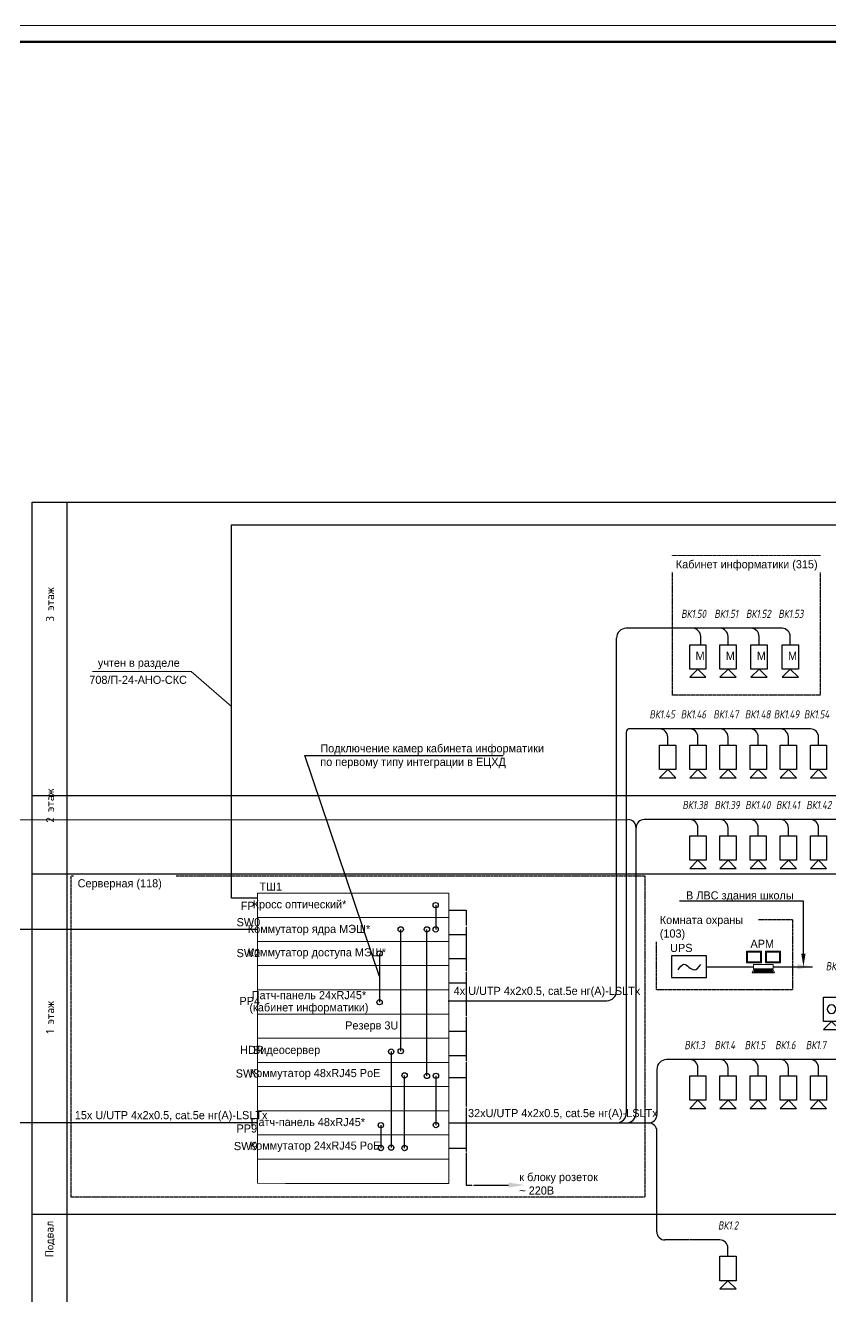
# Model space of a CAD drawing. Header units: millimetres. Extents: x -495897 to 1376592, y -28539 to 470976.
# Drawn here: x 387531 to 412266, y 360347 to 399378 of the extents above; entities that cross this region are included whole.
import ezdxf
from ezdxf import colors
from ezdxf.entities.mleader import LeaderData, LeaderLine
from ezdxf.enums import TextEntityAlignment as Align
from ezdxf.math import Vec2, Vec3

# ---------------------------------------------------------------- set-up
doc = ezdxf.new("R2010")
doc.units = ezdxf.units.MM
doc.set_wipeout_variables(frame=1)
doc.linetypes.add('HIDDEN', pattern=[0.375, 0.25, -0.125])
doc.linetypes.add('штрихпунктирная', pattern=[1, 0.5, -0.25, 0, -0.25])
for name, color, linetype, lineweight in [('__ФОРМАТ', 7, 'Continuous', 40), ('_SOT_SH-OBORUD', 5, 'Continuous', 18), ('E-Данные-G', 140, 'Continuous', 35), ('RC-Видеонаблюдение', 5, 'Continuous', 30), ('RC-Выноски', 7, 'Continuous', 0), ('RC-Линии_связи-Адресные', 5, 'Continuous', 30), ('RC-Линии_связи-Питание_12-24В', 3, 'Continuous', 30), ('лс', 5, 'Continuous', 30)]:
    doc.layers.add(name, color=color, linetype=linetype, lineweight=lineweight)
for name, color, linetype in [('PDF _5-СОТ Оборудование', 1, 'Continuous'), ('PDF _Текст', 7, 'Continuous'), ('RC-Позиционные_обозначения', 7, 'Continuous'), ('RC-Таблицы', 7, 'Continuous'), ('СОТ', 7, 'Continuous'), ('Стены', 194, 'Continuous'), ('флажки', 7, 'Continuous'), ('ШТАМП', 2, 'Continuous')]:
    doc.layers.add(name, color=color, linetype=linetype)
doc.layers.add('PDF _СОТ', color=7, linetype='Continuous', true_color=0xb82d00)
doc.layers.add('Границы листа', color=7, linetype='Continuous', lineweight=0, plot=False)
doc.styles.add('ICOCPEUR', font='isocpeur.ttf', dxfattribs={"height": 250})
doc.styles.add('Mipgost', font='', dxfattribs={"height": 500})
doc.styles.add('Mipgost_5', font='', dxfattribs={"height": 250})
doc.styles.add('RubezhCAD', font='', dxfattribs={"oblique": 10})
doc.styles.get("Standard").update_dxf_attribs({"font": ''})
doc.styles.get('Mipgost').set_extended_font_data('Mipgost')
doc.styles.get('Mipgost_5').set_extended_font_data('Mipgost')
doc.styles.get('RubezhCAD').set_extended_font_data('GOST type A')
doc.styles.get('Standard').set_extended_font_data('GOST type B')

# ---------------------------------------------------------------- blocks, each defined once
blk = doc.blocks.new('*U992')
at = {"lineweight": -2}
blk.add_lwpolyline([(20, 5), (836, 5), (836, 589), (20, 589)], close=True, dxfattribs=at)
at = {"layer": 'Границы листа'}
blk.add_lwpolyline([(841, 0), (0, 0), (0, 594), (841, 594)], close=True, dxfattribs=at)
at = {"lineweight": 13, "oblique": 10, "flags": 8}
blk.add_attdef('ФОРМАТ', (801.94, 1.12), '', height=3, dxfattribs=at)
blk = doc.blocks.new('PC 2 mon')
for p, q in [((-5.37, -4.25), (5.37, -4.25)), ((-5.21, -3.81), (5.21, -3.81)), ((-5.01, -3.37), (5.01, -3.37))]:
    blk.add_line(p, q)
for points in [[(-9.25, 7.35), (-1.01, 7.35), (-1.01, 0.9), (-9.25, 0.9)], [(1.13, 7.35), (9.37, 7.35), (9.37, 0.9), (1.13, 0.9)], [(-8.61, 6.7), (-1.66, 6.7), (-1.66, 1.54), (-8.61, 1.54)], [(-5.41, 0), (5.41, 0), (5.41, -2.42), (-5.41, -2.42)], [(1.77, 6.7), (8.72, 6.7), (8.72, 1.54), (1.77, 1.54)], [(-5.41, -2.97), (5.41, -2.97), (6.08, -4.57), (-6.08, -4.57)]]:
    blk.add_lwpolyline(points, close=True)
blk = doc.blocks.new('RC-UGO-CAM-01')
at = {"color": 1}
blk.add_wipeout([(3.74, 0), (6.24, 2.5), (6.24, -2.5)], dxfattribs=at)
blk.add_line((6.24, 2.5), (6.24, -2.5), dxfattribs=at)
blk.add_wipeout([(-3.74, -2.5), (-3.74, 2.5), (3.74, 2.5), (3.74, -2.5)], dxfattribs=at)
for q in [(6.24, 2.5), (6.24, -2.5)]:
    blk.add_line((3.74, 0), q, dxfattribs=at)
blk.add_lwpolyline([(3.74, -2.5), (3.74, 2.5), (-3.74, 2.5), (-3.74, -2.5), (3.74, -2.5)], close=True, dxfattribs=at)
blk.add_attdef('PSTN', text='', height=2.5).set_placement((4.63, 3.28), align=Align.BOTTOM_LEFT)
blk = doc.blocks.new('RC-UGO-CAM-02')
at = {"color": 1}
blk.add_line((6.24, 2.5), (6.24, -2.5), dxfattribs=at)
blk.add_wipeout([(-3.74, -2.5), (-3.74, 2.5), (3.74, 2.5), (3.74, -2.5)], dxfattribs=at)
for q in [(6.24, 2.5), (6.24, -2.5)]:
    blk.add_line((3.74, 0), q, dxfattribs=at)
blk.add_lwpolyline([(3.74, -2.5), (3.74, 2.5), (-3.74, 2.5), (-3.74, -2.5), (3.74, -2.5)], close=True, dxfattribs=at)
blk.add_circle((0, 0), 1.33, dxfattribs=at)
blk.add_attdef('PSTN', text='', height=2.5).set_placement((4.63, 3.28), align=Align.BOTTOM_LEFT)

msp = doc.modelspace()

# ---------------------------------------------------------------- linework, layer by layer
at = {"color": 3, "transparency": 33554687}
msp.add_spline([(407581.367, 370383.472), (407762.157, 370549.683), (408073.12, 370376.245), (408278.915, 370538.843)], degree=3, dxfattribs=at)
at = {"layer": 'PDF _5-СОТ Оборудование', "color": 18, "true_color": 0x000000}
for p, q in [((399061.187, 367881.837), (399061.187, 371621.812)), ((399865.963, 367121.469), (399865.119, 371621.812))]:
    msp.add_line(p, q, dxfattribs=at)
at = {"layer": 'PDF _5-СОТ Оборудование', "color": 6}
msp.add_line((399179.806, 364906.784), (399179.806, 367138.142), dxfattribs=at)
at = {"layer": 'PDF _5-СОТ Оборудование', "color": 7, "linetype": 'Continuous', "lineweight": 0}
for points in [[(400534.662, 372734.024), (394664.529, 372734.024)], [(400534.662, 372734.024), (400534.662, 366048.3), (394664.529, 366048.3), (394664.529, 372734.024)], [(400534.662, 371991.048), (394664.529, 371991.048)], [(400534.662, 371250.189), (394664.529, 371250.189)], [(400534.662, 370509.33), (394664.529, 370509.33)], [(400534.662, 369766.354), (394664.529, 369766.354)], [(400534.662, 369023.378), (394664.529, 369023.378)], [(400534.662, 368280.403), (394664.529, 368280.403)], [(400534.662, 367535.31), (400534.662, 363821.49), (394664.529, 363824.724), (394664.529, 367538.545)], [(400534.662, 367535.31), (394664.529, 367535.31)], [(400534.662, 366793.393), (394664.529, 366793.393)], [(400534.662, 366049.359), (394664.529, 366049.359)], [(400534.662, 365309.558), (394664.529, 365309.558)], [(400534.662, 364565.524), (394664.529, 364565.524)], [(400534.662, 363821.49), (395524.338, 363821.49)]]:
    msp.add_lwpolyline(points, dxfattribs=at)
at = {"layer": 'PDF _СОТ', "color": 1, "linetype": 'штрихпунктирная', "lineweight": 25, "ltscale": 4}
for p, q in [((400534.662, 372207.606), (401072.299, 372207.606)), ((401072.299, 372207.606), (401072.299, 363771.985)), ((400534.662, 371464.63), (401072.299, 371464.63)), ((400534.662, 370723.771), (401072.299, 370723.771)), ((400534.662, 369982.912), (401072.299, 369982.912)), ((400534.662, 368495.902), (401072.299, 368495.902)), ((400534.662, 367752.926), (401072.299, 367752.926)), ((400534.662, 367074.789), (401072.299, 367074.789)), ((400534.662, 364909.254), (401072.299, 364909.254)), ((401072.299, 363771.985), (402374.057, 363771.985))]:
    msp.add_line(p, q, dxfattribs=at)
at = {"layer": 'PDF _СОТ', "color": 0, "lineweight": 0}
msp.add_lwpolyline([(393860.523, 378465.87), (392620.254, 379538.156), (389594.997, 379538.156)], dxfattribs=at)
at = {"layer": 'PDF _СОТ', "color": 6, "lineweight": 25}
msp.add_lwpolyline([(400135.373, 372363.317), (400134.843, 371621.812)], dxfattribs=at)
at = {"layer": 'PDF _СОТ', "color": 0, "lineweight": 25}
for points in [[(398413.287, 370881.842), (398412.574, 369385.771)], [(398768.484, 367870.137), (398768.484, 364922.144)], [(400144.532, 367123.901), (400143.474, 365612.529)], [(398451.03, 365609.557), (398451.03, 364906.582)]]:
    msp.add_lwpolyline(points, dxfattribs=at)
at = {"layer": 'PDF _СОТ', "color": 6, "lineweight": 25}
for centre in [(400134.314, 372364.376), (400134.843, 371621.812), (399179.806, 367138.142), (399179.806, 364906.784)]:
    msp.add_circle(centre, 81.492, dxfattribs=at)
at = {"layer": 'PDF _СОТ', "color": 18, "lineweight": 25, "true_color": 0x000000}
for centre in [(399061.187, 371621.812), (399865.119, 371621.812), (399061.187, 367881.837), (399865.963, 367121.469)]:
    msp.add_circle(centre, 81.492, dxfattribs=at)
at = {"layer": 'PDF _СОТ', "color": 0, "lineweight": 25}
for centre in [(398413.287, 370881.842), (398412.574, 369385.771), (398768.484, 367870.137), (400143.474, 367124.96), (398451.03, 365609.557), (400143.474, 365612.529), (398451.03, 364906.582), (398768.484, 364922.144)]:
    msp.add_circle(centre, 81.492, dxfattribs=at)
at = {"layer": 'PDF _СОТ', "color": 5, "transparency": 33554559}
msp.add_solid([(411244.221, 370549.748), (411739.524, 370475.664), (411244.221, 370401.581)], dxfattribs=at)
at = {"layer": 'PDF _СОТ', "color": 1, "transparency": 33554559}
msp.add_solid([(402374.057, 363846.069), (402869.36, 363771.985), (402374.057, 363697.901)], dxfattribs=at)
at = {"layer": 'PDF _Текст'}
for p, q in [((398412.95, 370174.996), (396117.689, 376961.786)), ((396117.689, 376961.786), (402207.341, 376961.786))]:
    msp.add_line(p, q, dxfattribs=at)
at = {"layer": 'RC-Линии_связи-Адресные', "color": 32, "true_color": 0xcd6928}
for p, q in [((393860.523, 372578.762), (393860.523, 384041.357)), ((393860.523, 384041.357), (414469.785, 384041.357)), ((394664.529, 372578.762), (393860.523, 372578.762))]:
    msp.add_line(p, q, dxfattribs=at)
at = {"layer": 'RC-Линии_связи-Адресные'}
for p, q in [((405690.062, 369731.043), (405690.062, 380565.849)), ((406291.284, 365978.4), (406291.284, 374744.742)), ((400514.123, 369431.043), (405390.062, 369431.043)), ((400534.662, 365678.4), (406678.797, 365678.4))]:
    msp.add_line(p, q, dxfattribs=at)
at = {"layer": 'RC-Линии_связи-Адресные', "color": 5}
for p, q in [((408026.376, 380865.865), (405990.055, 380865.849)), ((408865.177, 380865.894), (407909.494, 380865.871)), ((408276.376, 380364.019), (408276.376, 380615.865)), ((409820.861, 380865.917), (408865.177, 380865.894)), ((409115.177, 380364.048), (409115.177, 380615.894)), ((410776.545, 380865.94), (409820.861, 380865.917)), ((410070.861, 380364.071), (410070.861, 380615.917)), ((411026.545, 380364.094), (411026.545, 380615.94)), ((405991.252, 377678.382), (405991.284, 365978.4)), ((407012.89, 377778.94), (406057.206, 377778.917)), ((407938.935, 377778.388), (406091.252, 377778.382)), ((407262.89, 377277.094), (407262.89, 377528.94)), ((408865.695, 377778.112), (407910.011, 377778.089)), ((408188.935, 377276.541), (408188.935, 377528.388)), ((409792.037, 377778.267), (408836.353, 377778.244)), ((409115.695, 377276.265), (409115.695, 377528.112)), ((410718.825, 377777.56), (409763.141, 377777.537)), ((410042.037, 377276.421), (410042.037, 377528.267)), ((411645.139, 377778.467), (410689.455, 377778.443)), ((410968.825, 377275.713), (410968.825, 377527.56)), ((411895.139, 377276.62), (411895.139, 377528.467)), ((386472.272, 374987.228), (406041.377, 374994.742)), ((408865.695, 374994.562), (406541.191, 374994.742)), ((407939.158, 374994.562), (407426.459, 374994.617)), ((408189.158, 374492.716), (408189.158, 374744.562)), ((409792.037, 374994.718), (408836.353, 374994.695)), ((409115.695, 374492.716), (409115.695, 374744.562)), ((410718.825, 374994.01), (409763.141, 374993.987)), ((410042.037, 374492.871), (410042.037, 374744.718)), ((411645.139, 374994.917), (410689.455, 374994.894)), ((410968.825, 374492.164), (410968.825, 374744.01)), ((412571.899, 374994.641), (411616.216, 374994.618)), ((411895.139, 374493.071), (411895.139, 374744.917)), ((406928.797, 367323.573), (406928.797, 365928.4)), ((407938.935, 367623.59), (407228.789, 367623.573)), ((408865.472, 367623.59), (407363.231, 367623.576)), ((408188.935, 367121.743), (408188.935, 367373.59)), ((409792.009, 367623.611), (408781.843, 367623.611)), ((409115.472, 367121.743), (409115.472, 367373.59)), ((410718.546, 367623.632), (409708.381, 367623.632)), ((410042.009, 367121.765), (410042.009, 367373.611)), ((411645.084, 367623.632), (410634.918, 367623.632)), ((410968.546, 367121.786), (410968.546, 367373.632)), ((412571.649, 367623.661), (411561.483, 367623.661)), ((411895.084, 367121.786), (411895.084, 367373.632)), ((394664.529, 365681.634), (387159.014, 365681.634)), ((406928.797, 362444.028), (406928.797, 365428.4)), ((406928.797, 362335.386), (406928.797, 362552.669)), ((406928.797, 362335.386), (406928.797, 362552.669)), ((407937.192, 362085.907), (407178.969, 362085.386)), ((408863.058, 362086.304), (407953.022, 362085.561)), ((409113.058, 361584.457), (409113.058, 361836.304))]:
    msp.add_line(p, q, dxfattribs=at)
for centre, radius, start, end in [((405990.062, 380565.849), 300, 90.0013877, 180), ((408026.376, 380615.865), 250, 0, 90), ((408865.177, 380615.894), 250, 0, 90), ((409820.861, 380615.917), 250, 0, 90), ((410776.545, 380615.94), 250, 0, 90), ((406091.252, 377678.382), 100, 90.0001807, 180.0001608), ((407012.89, 377528.94), 250, 0, 90), ((407938.935, 377528.388), 250, 0, 90), ((408865.695, 377528.112), 250, 0, 90), ((409792.037, 377528.267), 250, 0, 90), ((410718.825, 377527.56), 250, 0, 90), ((411645.139, 377528.467), 250, 0, 90), ((406041.284, 374744.742), 250, 0, 89.978692), ((406541.284, 374744.742), 250, 90.021308, 180), ((407939.158, 374744.562), 250, 0, 90), ((408865.695, 374744.562), 250, 0, 90), ((409792.037, 374744.718), 250, 0, 90), ((410718.825, 374744.01), 250, 0, 90), ((411645.139, 374744.917), 250, 0, 90), ((407228.797, 367323.573), 300, 90.0013877, 180), ((407938.935, 367373.59), 250, 0, 90), ((408865.472, 367373.59), 250, 0, 90), ((409792.009, 367373.611), 250, 0, 90), ((410718.546, 367373.632), 250, 0, 90), ((411645.084, 367373.632), 250, 0, 90), ((406678.797, 365928.4), 250, 270, 0), ((406678.797, 365428.4), 250, 0, 90), ((407178.797, 362335.386), 250, 180, 270.0394176), ((408863.058, 361836.304), 250, 0, 90)]:
    msp.add_arc(centre, radius, start, end, dxfattribs=at)
at = {"layer": 'RC-Линии_связи-Адресные'}
for centre, end in [((405390.062, 369731.043), 0), ((405691.283, 365978.4), 0.0001807), ((405991.284, 365978.4), 0)]:
    msp.add_arc(centre, 300, 270, end, dxfattribs=at)
at = {"layer": 'RC-Линии_связи-Питание_12-24В', "color": 1, "ltscale": 100}
msp.add_line((408450.985, 370475.664), (409897.806, 370475.664), dxfattribs=at)
at = {"layer": 'RC-Таблицы', "ltscale": 0.01}
for p, q in [((387734.474, 359048.949), (387734.474, 384740.031)), ((387734.474, 384740.031), (426760.084, 384740.031)), ((388800.035, 384740.031), (388800.035, 359048.949)), ((387734.474, 375731.821), (426760.084, 375731.821)), ((387734.474, 373322.735), (426760.084, 373322.735)), ((387734.474, 362880.152), (426760.084, 362880.152))]:
    msp.add_line(p, q, dxfattribs=at)
at = {"layer": 'лс', "color": 3, "ltscale": 100, "transparency": 33554687}
msp.add_lwpolyline([(407380.702, 370141.093), (408450.985, 370141.093), (408450.985, 370810.235), (407380.702, 370810.235)], close=True, dxfattribs=at)
at = {"layer": 'лс', "color": 5}
msp.add_lwpolyline([(410506.564, 370475.664), (411712.03, 370475.664)], dxfattribs=at)
at = {"layer": 'Стены', "color": 5, "linetype": 'HIDDEN', "ltscale": 10}
for points in [[(407415.062, 383099.052), (411946.581, 383099.052), (411946.581, 378817.631), (407415.062, 378817.631)], [(388937.523, 373263.432), (406557.951, 373263.432), (406557.951, 363395.805), (388937.523, 363395.805)], [(406921.013, 371930.481), (411092.768, 371930.481), (411092.768, 369765.401), (406921.013, 369765.401)]]:
    msp.add_lwpolyline(points, close=True, dxfattribs=at)

# ---------------------------------------------------------------- block references
at = {"layer": '__ФОРМАТ', "lineweight": 60, "xscale": 99.9999999999996, "yscale": 99.9999999999996, "zscale": 99.9999999999996}
msp.add_blockref('*U992', (357025.265, 339977.767), dxfattribs=at)
at = {"layer": '_SOT_SH-OBORUD', "lineweight": 13, "transparency": 33554687, "xscale": 56.25, "yscale": 56.25, "zscale": 56.25}
msp.add_blockref('PC 2 mon', (410202.185, 370543.658), dxfattribs=at)

# ---------------------------------------------------------------- texts
at = {"layer": 'PDF _Текст', "char_height": 250, "style": 'Mipgost_5'}
for s, insert, attachment_point in [('учтен в разделе', (392271.3, 379609.007), 9), ('708/П-24-АНО-СКС', (392493.253, 379156.511), 9), ('Подключение камер кабинета информатики\\Pпо первому типу интеграции в ЕЦХД', (396592.281, 376564.656), 7), ('4x U/UTP 4x2x0.5, cat.5e нг(А)-LSLTx', (400687.38, 369533.699), 7), ('32xU/UTP 4x2x0.5, cat.5e нг(А)-LSLTx', (401129.411, 365781.056), 7), ('15x U/UTP 4x2x0.5, cat.5e нг(А)-LSLTx', (389048.715, 365718.419), 7), ('к блоку розеток', (402704.259, 363817.486), 7), ('~ 220В', (402704.259, 363475.65), 7)]:
    msp.add_mtext(s, dxfattribs=dict(at, insert=insert, attachment_point=attachment_point))
at = {"layer": 'PDF _Текст', "linetype": 'Continuous', "lineweight": 20, "char_height": 250, "attachment_point": 2, "style": 'Mipgost_5'}
for s, insert, width, line_spacing_factor in [('Кросс оптический*', (395952.151, 372518.264), 4723.74559, 0.899144), ('Коммутатор ядра МЭШ*', (396243.737, 371760.946), 4924.75604, 0.960103), ('Коммутатор доступа МЭШ*', (396483.466, 371042.287), 4924.75604, 0.960103), ('{\\C0;Патч-панель 24хRJ45*\\P(кабинет информатики)}', (396242.068, 369728.056), 4497.60884, 0.899144), ('{\\C0;Резерв 3U}', (398171.043, 368799.109), 6691.65489, 0.7), ('{\\C0;Видеосервер}', (395556.473, 368045.346), 4759.67567, 0.899144), ('Коммутатор 48хRJ45 PoE', (396430.831, 367336.559), 4924.75604, 0.960103), ('{\\C0;Патч-панель 48хRJ45*}', (396206.692, 365831.843), 4497.60884, 0.899144), ('Коммутатор 24хRJ45 PoE', (396430.831, 365108.69), 4924.75604, 0.960103)]:
    msp.add_mtext(s, dxfattribs=dict(at, insert=insert, width=width, line_spacing_factor=line_spacing_factor))
at = {"layer": 'СОТ', "color": 0, "char_height": 250, "width": 2457.95894, "attachment_point": 4, "style": 'Mipgost_5'}
for s, insert in [('ТШ1', (394718.951, 372935.568)), ('FP', (394144.192, 372345.857)), ('SW0', (394018.744, 371840.524)), ('SW2', (394018.744, 370893.197)), ('HDR', (394129.24, 367921.931)), ('SW8', (393992.939, 367195.982)), ('SW9', (393936.148, 364967.055))]:
    msp.add_mtext(s, dxfattribs=dict(at, insert=insert))
at = {"layer": 'СОТ', "char_height": 250, "width": 2457.95894, "attachment_point": 4, "style": 'Mipgost_5'}
for s, insert in [('PP4', (394107.779, 369424.816)), ('PP9', (394018.215, 365506.89))]:
    msp.add_mtext(s, dxfattribs=dict(at, insert=insert))
at = {"layer": 'ШТАМП', "color": 0, "lineweight": 30, "char_height": 250, "width": 3357.12654, "attachment_point": 5, "rotation": 90, "line_spacing_factor": 0.85}
for s, insert in [('{\\fISOCPEUR|b0|i0|c204|p34;3 этаж}', (388288.765, 381595.046)), ('{\\fISOCPEUR|b0|i0|c204|p34;2 этаж}', (388288.765, 375419.116)), ('{\\fISOCPEUR|b0|i0|c204|p34;1 этаж}', (388288.765, 368918.48)), ('{\\fISOCPEUR|b0|i0|c204|p34;Подвал}', (388290.317, 362114.436))]:
    msp.add_mtext(s, dxfattribs=dict(at, insert=insert))

# ---------------------------------------------------------------- next in the draw order: block references
at = {"layer": 'RC-Видеонаблюдение'}
ref = msp.add_blockref('RC-UGO-CAM-01', (408188.935, 379989.642), dxfattribs=dict(at, xscale=-100, yscale=100, zscale=100, rotation=90))
ref.add_attrib('PSTN', 'ВК1.50', (407675.233, 381186.037), dxfattribs={"layer": 'RC-Позиционные_обозначения', "height": 250, "style": 'RubezhCAD', "oblique": 10})
ref = msp.add_blockref('RC-UGO-CAM-01', (409115.5, 379989.671), dxfattribs=dict(at, xscale=-100, yscale=100, zscale=100, rotation=90))
ref.add_attrib('PSTN', 'ВК1.51', (408695.06, 381186.037), dxfattribs={"layer": 'RC-Позиционные_обозначения', "height": 250, "style": 'RubezhCAD', "oblique": 10})
ref = msp.add_blockref('RC-UGO-CAM-01', (410071.183, 379989.694), dxfattribs=dict(at, xscale=-100, yscale=100, zscale=100, rotation=90))
ref.add_attrib('PSTN', 'ВК1.52', (409665.964, 381186.06), dxfattribs={"layer": 'RC-Позиционные_обозначения', "height": 250, "style": 'RubezhCAD', "oblique": 10})
ref = msp.add_blockref('RC-UGO-CAM-01', (411026.867, 379989.717), dxfattribs=dict(at, xscale=-100, yscale=100, zscale=100, rotation=90))
ref.add_attrib('PSTN', 'ВК1.53', (410661.5, 381186.083), dxfattribs={"layer": 'RC-Позиционные_обозначения', "height": 250, "style": 'RubezhCAD', "oblique": 10})
ref = msp.add_blockref('RC-UGO-CAM-01', (407262.89, 376902.808), dxfattribs=dict(at, xscale=-100, yscale=100, zscale=100, rotation=90))
ref.add_attrib('PSTN', 'ВК1.45', (406702.065, 378099.203), dxfattribs={"layer": 'RC-Позиционные_обозначения', "height": 250, "style": 'RubezhCAD', "oblique": 10})
ref = msp.add_blockref('RC-UGO-CAM-01', (409115.992, 376902.837), dxfattribs=dict(at, xscale=-100, yscale=100, zscale=100, rotation=90))
ref.add_attrib('PSTN', 'ВК1.47', (408665.256, 378099.203), dxfattribs={"layer": 'RC-Позиционные_обозначения', "height": 250, "style": 'RubezhCAD', "oblique": 10})
ref = msp.add_blockref('RC-UGO-CAM-01', (408189.257, 374118.707), dxfattribs=dict(at, xscale=-100, yscale=100, zscale=100, rotation=90))
ref.add_attrib('PSTN', 'ВК1.38', (407714.188, 375315.102), dxfattribs={"layer": 'RC-Позиционные_обозначения', "height": 250, "style": 'RubezhCAD', "oblique": 10})
ref = msp.add_blockref('RC-UGO-CAM-01', (409115.795, 374118.707), dxfattribs=dict(at, xscale=-100, yscale=100, zscale=100, rotation=90))
ref.add_attrib('PSTN', 'ВК1.39', (408700.859, 375315.102), dxfattribs={"layer": 'RC-Позиционные_обозначения', "height": 250, "style": 'RubezhCAD', "oblique": 10})
ref = msp.add_blockref('RC-UGO-CAM-01', (411895.462, 374118.786), dxfattribs=dict(at, xscale=-100, yscale=100, zscale=100, rotation=90))
ref.add_attrib('PSTN', 'ВК1.42', (411519.915, 375315.202), dxfattribs={"layer": 'RC-Позиционные_обозначения', "height": 250, "style": 'RubezhCAD', "oblique": 10})
ref = msp.add_blockref('RC-UGO-CAM-01', (408188.837, 366747.579), dxfattribs=dict(at, xscale=-100, yscale=100, zscale=100, rotation=90))
ref.add_attrib('PSTN', 'ВК1.3', (407775.506, 367944.016), dxfattribs={"layer": 'RC-Позиционные_обозначения', "height": 250, "style": 'RubezhCAD', "oblique": 10})
ref = msp.add_blockref('RC-UGO-CAM-01', (409115.374, 366747.366), dxfattribs=dict(at, xscale=-100, yscale=100, zscale=100, rotation=90))
ref.add_attrib('PSTN', 'ВК1.4', (408702.043, 367943.803), dxfattribs={"layer": 'RC-Позиционные_обозначения', "height": 250, "style": 'RubezhCAD', "oblique": 10})
ref = msp.add_blockref('RC-UGO-CAM-01', (410041.912, 366747.366), dxfattribs=dict(at, xscale=-100, yscale=100, zscale=100, rotation=90))
ref.add_attrib('PSTN', 'ВК1.5', (409626.706, 367943.803), dxfattribs={"layer": 'RC-Позиционные_обозначения', "height": 250, "style": 'RubezhCAD', "oblique": 10})
ref = msp.add_blockref('RC-UGO-CAM-01', (410968.449, 366747.387), dxfattribs=dict(at, xscale=-100, yscale=100, zscale=100, rotation=90))
ref.add_attrib('PSTN', 'ВК1.6', (410563.535, 367943.803), dxfattribs={"layer": 'RC-Позиционные_обозначения', "height": 250, "style": 'RubezhCAD', "oblique": 10})
ref = msp.add_blockref('RC-UGO-CAM-01', (411894.986, 366747.409), dxfattribs=dict(at, xscale=-100, yscale=100, zscale=100, rotation=90))
ref.add_attrib('PSTN', 'ВК1.7', (411504.639, 367943.803), dxfattribs={"layer": 'RC-Позиционные_обозначения', "height": 250, "style": 'RubezhCAD', "oblique": 10})
ref = msp.add_blockref('RC-UGO-CAM-01', (409113.632, 361209.897), dxfattribs=dict(at, xscale=-100, yscale=100, zscale=100, rotation=90))
ref.add_attrib('PSTN', 'ВК1.2', (408807.335, 362406.334), dxfattribs={"layer": 'RC-Позиционные_обозначения', "height": 250, "style": 'RubezhCAD', "oblique": 10})

# ---------------------------------------------------------------- next in the draw order: texts
at = {"layer": 'флажки', "lineweight": 30, "char_height": 250, "attachment_point": 4, "style": 'Mipgost_5', "bg_fill": 2}
for s, insert, width in [('Кабинет информатики (315)', (407513.02, 382795.35), 6619.76532), ('Серверная (118)', (389135.242, 372998.995), 2901.77876), ('Комната охраны (103)', (407018.971, 371666.045), 2901.77876)]:
    msp.add_mtext(s, dxfattribs=dict(at, insert=insert, width=width))

# ---------------------------------------------------------------- next in the draw order: linework, layer by layer
at = {"layer": 'лс', "color": 4}
msp.add_lwpolyline([(394664.529, 371621.683), (369292.836, 371621.683), (369292.836, 371621.683), (369292.836, 374398.494)], dxfattribs=at)

# ---------------------------------------------------------------- next in the draw order: block references
at = {"layer": 'RC-Видеонаблюдение'}
ref = msp.add_blockref('RC-UGO-CAM-01', (408189.427, 376902.808), dxfattribs=dict(at, xscale=-100, yscale=100, zscale=100, rotation=90))
ref.add_attrib('PSTN', 'ВК1.46', (407664.344, 378099.203), dxfattribs={"layer": 'RC-Позиционные_обозначения', "height": 250, "style": 'RubezhCAD', "oblique": 10})
ref = msp.add_blockref('RC-UGO-CAM-01', (410042.557, 376902.866), dxfattribs=dict(at, xscale=-100, yscale=100, zscale=100, rotation=90))
ref.add_attrib('PSTN', 'ВК1.48', (409633.883, 378099.203), dxfattribs={"layer": 'RC-Позиционные_обозначения', "height": 250, "style": 'RubezhCAD', "oblique": 10})
ref = msp.add_blockref('RC-UGO-CAM-01', (410042.36, 374118.736), dxfattribs=dict(at, xscale=-100, yscale=100, zscale=100, rotation=90))
ref.add_attrib('PSTN', 'ВК1.40', (409645.243, 375315.102), dxfattribs={"layer": 'RC-Позиционные_обозначения', "height": 250, "style": 'RubezhCAD', "oblique": 10})

# ---------------------------------------------------------------- next in the draw order: texts
at = {"layer": 'E-Данные-G', "color": 1, "lineweight": 20, "char_height": 250, "attachment_point": 1, "style": 'Mipgost'}
for insert in [(408119.775, 380146.774), (409046.34, 380146.803), (410002.024, 380146.826), (410957.708, 380146.849)]:
    msp.add_mtext('М', dxfattribs=dict(at, insert=insert))
at = {"layer": 'RC-Таблицы', "linetype": 'Continuous', "lineweight": 40, "transparency": 33554687, "char_height": 250, "width": 2400, "attachment_point": 5, "style": 'Mipgost_5'}
for s, insert in [('UPS', (407680.963, 371051.512)), ('АРМ', (410167.604, 371179.745))]:
    msp.add_mtext(s, dxfattribs=dict(at, insert=insert))

# ---------------------------------------------------------------- next in the draw order: leaders
at = {"layer": 'RC-Выноски', "linetype": 'Continuous', "ltscale": 15}
ml = msp.add_multileader_mtext('Standard', dxfattribs=at)
ml.set_content('В ЛВС здания школы', color=256, style='Mipgost_5')
ml.set_leader_properties()
ml.build(insert=Vec2(0, 0))
ml.multileader.update_dxf_attribs({"has_text_frame": 1, "text_left_attachment_type": 6, "text_right_attachment_type": 6, "dogleg_length": 2, "arrow_head_size": 400, "scale": 100})
ctx = ml.context
ctx.base_point, ctx.scale, ctx.char_height, ctx.arrow_head_size, ctx.landing_gap_size, ctx.plane_origin = Vec3(408469.171, 372490.934), 100, 250, 400, 100, Vec3(-116420.439, 333728.374)
ctx.left_attachment, ctx.right_attachment, ctx.text_align_type = 6, 6, 2
notes = []
notes.append((ctx, [(1, (1, 1, 0), (411431.849, 372490.934), (-1, 0), 200, [(0, [(411431.849, 370475.664)], 0, [])])]))
ctx.mtext.insert, ctx.mtext.width, ctx.mtext.alignment, ctx.mtext.flow_direction = Vec3(411131.849, 372790.934), 4609.04485, 3, 5
ml = msp.add_multileader_mtext('Standard', dxfattribs=at)
ml.set_content('Передача данных в ЕЦХД', color=256, style='ICOCPEUR')
ml.set_leader_properties()
ml.build(insert=Vec2(0, 0))
ml.multileader.update_dxf_attribs({"has_text_frame": 1, "text_left_attachment_type": 6, "text_right_attachment_type": 6, "dogleg_length": 2, "arrow_head_size": 400, "scale": 100})
ctx = ml.context
ctx.base_point, ctx.scale, ctx.char_height, ctx.arrow_head_size, ctx.landing_gap_size, ctx.plane_origin = Vec3(374170.835, 369319.873), 100, 250, 400, 100, Vec3(-154723.748, 334373.641)
ctx.left_attachment, ctx.right_attachment = 6, 6
notes.append((ctx, [(0, (1, 1, 0), (373970.835, 369319.873), (1, 0), 200, [(0, [(372863.792, 371621.683)], 0, [])])]))
ctx.mtext.insert, ctx.mtext.width, ctx.mtext.flow_direction = Vec3(374270.835, 369644.873), 4609.04485, 5
for ctx, leaders in notes:
    for number, flags, end, landing, length, lines in leaders:
        leader = LeaderData()
        leader.index, (leader.has_last_leader_line, leader.has_dogleg_vector, leader.attachment_direction) = number, flags
        leader.last_leader_point, leader.dogleg_vector, leader.dogleg_length = Vec3(end), Vec3(landing), length
        for number, points, colour, breaks in lines:
            line = LeaderLine()
            line.index, line.vertices, line.color, line.breaks = number, Vec3.list(points), colors.encode_raw_color(colour), breaks
            leader.lines.append(line)
        ctx.leaders.append(leader)

# ---------------------------------------------------------------- next in the draw order: block references
at = {"layer": 'RC-Видеонаблюдение'}
ref = msp.add_blockref('RC-UGO-CAM-01', (410969.094, 376902.887), dxfattribs=dict(at, xscale=-100, yscale=100, zscale=100, rotation=90))
ref.add_attrib('PSTN', 'ВК1.49', (410521.259, 378099.303), dxfattribs={"layer": 'RC-Позиционные_обозначения', "height": 250, "style": 'RubezhCAD', "oblique": 10})
ref = msp.add_blockref('RC-UGO-CAM-01', (410968.925, 374118.765), dxfattribs=dict(at, xscale=-100, yscale=100, zscale=100, rotation=90))
ref.add_attrib('PSTN', 'ВК1.41', (410589.625, 375315.102), dxfattribs={"layer": 'RC-Позиционные_обозначения', "height": 250, "style": 'RubezhCAD', "oblique": 10})
ref = msp.add_blockref('RC-UGO-CAM-02', (412294.909, 369169.712), dxfattribs=dict(at, xscale=-100, yscale=100, zscale=100, rotation=90.06578397869862))
ref.add_attrib('PSTN', 'ВК2.10', (412119.403, 370365.578), dxfattribs={"layer": 'RC-Позиционные_обозначения', "height": 250, "style": 'RubezhCAD', "oblique": 10})

# ---------------------------------------------------------------- next in the draw order: block references
ref = msp.add_blockref('RC-UGO-CAM-01', (411895.409, 376902.887), dxfattribs=dict(at, xscale=-100, yscale=100, zscale=100, rotation=90))
ref.add_attrib('PSTN', 'ВК1.54', (411447.573, 378099.303), dxfattribs={"layer": 'RC-Позиционные_обозначения', "height": 250, "style": 'RubezhCAD', "oblique": 10})

doc.saveas('drawing.dxf')
